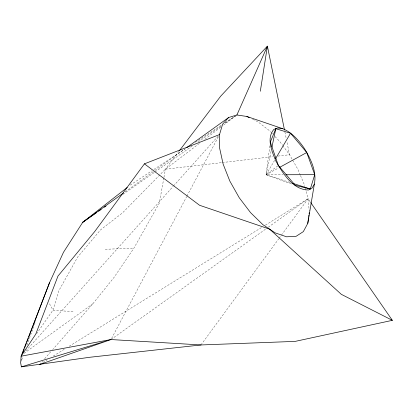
<?xml version="1.0" encoding="UTF-8"?>
<svg xmlns="http://www.w3.org/2000/svg" width="413" height="413" viewBox="0 0 413 413"><rect width="100%" height="100%" fill="white"/><g stroke="black" fill="none" stroke-linecap="round" stroke-linejoin="round"><path stroke-width="0.31" stroke-dasharray="2.06 1.55" d="M21.677 361.158L21.884 356.724M269.828 145.872L266.091 174.771L292.879 184.487M163.842 177.988L159.325 203.134L133.957 248.068L114.096 277.324L92.77 303.865L52.652 349.615M163.951 177.358L165.422 169.185L179.046 151.189M271.021 151.416L266.091 174.771L290.938 182.763M21.744 359.795L22.839 356.765M26.99 345.232L35.74 320.963M111.608 338.412L186.661 196.645M186.96 196.077L218.911 135.722M274.573 160.383L266.091 174.771L283.37 174.74M36.581 333.787L53.009 310.122L58.801 290.778L77.696 257.025L100.509 229.912L122.418 212.953L165.422 169.185L200.14 142.857M200.95 344.958L278.734 238.833M279.116 238.311L281.021 235.709M281.403 235.193L308.093 198.777L304.975 187.234M39.56 364.545L42.518 361.174M44.63 358.768L50.964 351.546M25.849 350.9L173.032 186.5M173.465 186.02L218.653 135.547M130.219 185.127L151.721 170.889M277.825 165.835L266.091 174.771L278.512 167.972M204.74 139.372L221.079 126.982M223.629 125.046L236.396 115.366M24.057 353.321L92.77 303.865M125.103 191.849L154.379 170.827M154.901 170.455L184.699 149.057M111.004 339.548L265.636 229.101M268.259 227.227L308.093 198.777L310.292 201.947M122.878 194.332L154.555 172.293M155.081 171.922L192.035 146.207M198.369 141.798L221.069 126.001M225.291 123.064L235.322 116.084M153.873 169.475L185.685 148.597M195.39 142.227L221.27 125.242M225.044 122.764L235.291 116.043M42.849 362.516L47.232 359.811M53.262 356.089L64.769 348.985M69.157 346.28L261.512 227.532M265.347 225.162L308.093 198.777L309.244 210.831M165.422 169.185L221.719 162.629M222.359 162.552L272.9 156.666M278.021 156.073L289.534 154.73L297.835 169.232L300.261 174.988M105.222 249.318L133.957 248.068M73.018 311.717L53.009 310.122L48.739 302.393M252.596 119.233L257.758 121.716L268.93 130.25L270.66 132.046M271.088 132.496L272.384 133.848M274.975 136.543L279.725 141.483L282.363 145.051M282.745 145.562L289.534 154.73L286.834 141.473M300.509 175.566L304.149 184.198L304.809 186.624M284.903 132L286.317 138.949"/><path stroke-width="0.62" d="M228.611 117.529L222.628 124.153L219.515 134.586L219.644 148.226L223.144 164.137L229.84 181.095L239.235 197.729L250.577 212.654L262.905 224.677L275.218 232.891L286.56 236.804L296.121 236.298L303.323 231.636L307.788 223.335L314.355 184.1C316.916 171.54 310.829 159.186 304.536 148.685C298.888 140.503 292.048 132.434 282.595 128.639L246.855 116.471L236.907 114.979L228.611 117.529L186.79 147.56M307.788 223.335L308.578 217.718M308.754 216.474L308.929 215.225M309.105 213.98L309.28 212.731M260.314 91.242L267.402 46.142L220.697 96.172L179.433 150.673M271.955 146.997L275.817 128.691L277.753 127.978L282.595 128.639M275.817 128.691L270.314 142.103L278.336 165.448L295.259 185.349L310.333 189.004L314.721 174.678L306.735 152.521L290.551 133.26L275.817 128.691L273.871 129.403C266.039 138.469 272.167 151.886 275.992 161.333C282.874 173.305 292.931 189.939 308.526 189.995L312.114 188.018L314.355 184.1M22.663 353.017L24.269 348.815M24.728 347.612L26.334 343.404M26.793 342.207L28.399 337.999M28.858 336.796L49.514 282.729L63.494 252.276L82.76 222.256L127.189 187.497M49.514 282.729L21.115 356.187L20.65 362.831L21.409 366.858L89.533 357.297L200.95 344.958L295.197 341.386L392.35 320.343L310.659 202.473M236.907 114.979L267.402 46.142L284.516 130.11M275.548 158.721L290.551 133.26M219.515 134.586L144.431 163.847L94.753 231.497L57.975 276.08L35.73 334.205L21.115 356.187L111.004 339.548L200.95 344.958M123.533 192.974L82.76 222.256L96.487 212.7M98.599 211.234L101.237 209.396M104.401 207.192L105.986 206.087M279.637 167.353L306.735 152.521M39.56 364.545L111.004 339.548L21.409 366.858M285.925 174.735L314.721 174.678M292.755 183.351L310.333 189.004M246.855 116.471L249.153 117.576M392.35 320.343L341.319 294.335L269.606 229.148L199.582 205.276L144.431 163.847"/></g></svg>
